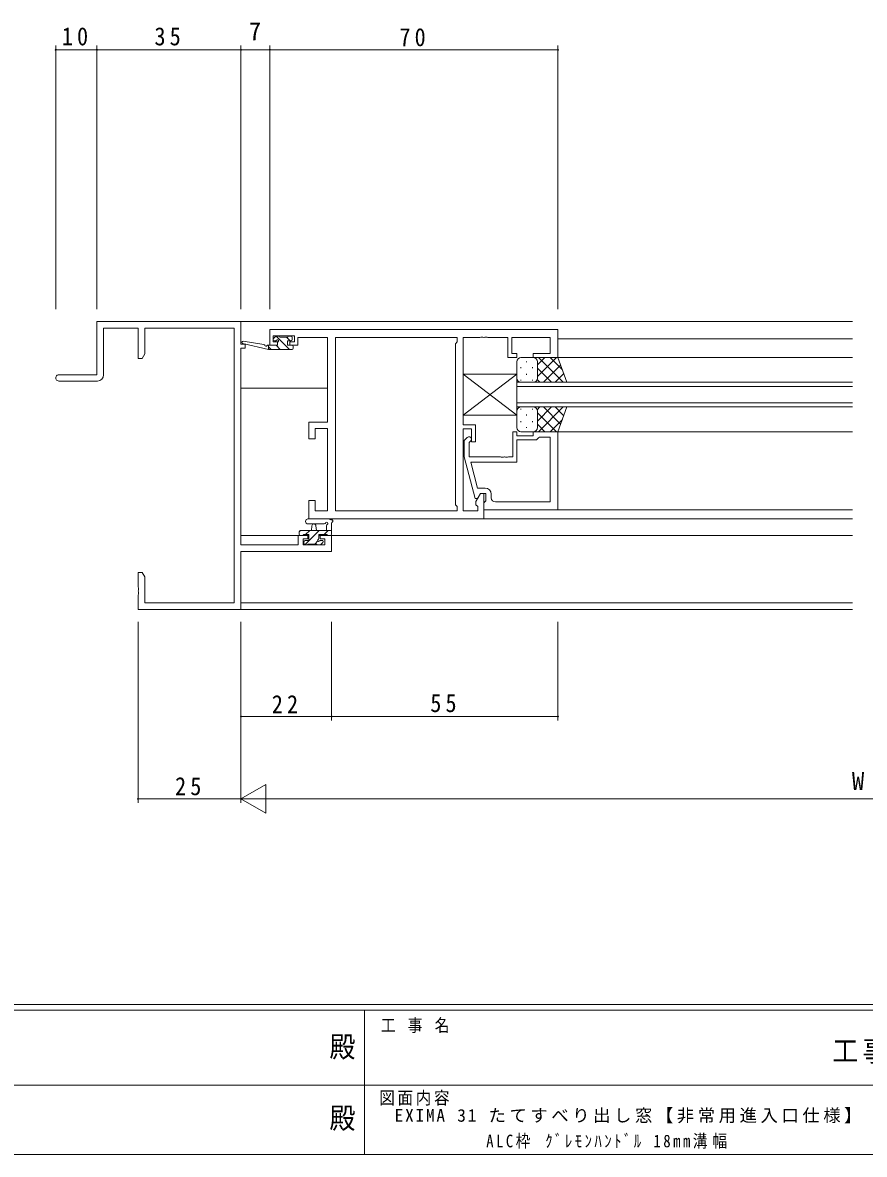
# Model space of a CAD drawing. Units: millimetres on the paper. Extents: x -397 to 397, y -282 to 282.
# Drawn here: x -91.9 to 112.5, y -282.1 to -7.1 of the extents above; entities that cross this region are included whole.
import ezdxf
from ezdxf.enums import TextEntityAlignment as Align

# ---------------------------------------------------------------- set-up
doc = ezdxf.new("R2010")
doc.units = ezdxf.units.MM
for name, color, linetype, lineweight in [('0-1_YKK_ZWAK', 7, 'Continuous', 18), ('0-3_YKK_11', 7, 'Continuous', 18), ('0-4_YKK_12', 2, 'Continuous', 18), ('0-5_YKK_13', 4, 'Continuous', 18), ('0-6_YKK_D', 6, 'Continuous', 18)]:
    doc.layers.add(name, color=color, linetype=linetype, lineweight=lineweight)
doc.layers.add('0-2_USER1', color=7, linetype='Continuous')
doc.styles.add('ＭＳ ゴシック', font='')
doc.styles.get('ＭＳ ゴシック').set_extended_font_data('MS Gothic')

msp = doc.modelspace()

# ---------------------------------------------------------------- linework, layer by layer
at = {"layer": '0-1_YKK_ZWAK'}
for p, q in [((376.092, -245.7), (-393.908, -245.7)), ((338.292, -247.1), (-393.908, -247.1)), ((-8.908, -247.1), (-8.908, -282.1)), ((-136.308, -265.299), (-7.508, -265.299)), ((-7.508, -265.299), (121.292, -265.299)), ((-393.908, -282.1), (338.292, -282.1))]:
    msp.add_line(p, q, dxfattribs=at)
at = {"layer": '0-3_YKK_11'}
for p, q in [((-73.88, -79.7), (-38.88, -79.7)), ((-73.88, -92.7), (-73.88, -79.7)), ((-38.88, -79.7), (-38.88, -85.2)), ((-72.25, -81.33), (-72.25, -92.7)), ((-63.88, -81.33), (-72.25, -81.33)), ((-63.88, -88.7), (-63.88, -81.33)), ((-62.25, -81.33), (-62.25, -87.609)), ((-40.51, -81.33), (-62.25, -81.33)), ((-40.51, -148.07), (-40.51, -81.33)), ((-31.88, -85.5), (-31.88, -81.7)), ((-31.88, -81.7), (38.12, -81.7)), ((38.12, -81.7), (38.12, -88.5)), ((-38.88, -85.2), (-37.88, -85.2)), ((-37.88, -85.2), (-37.88, -86.2)), ((-31.08, -83.2), (-31.08, -84.7)), ((-25.88, -83.2), (-31.08, -83.2)), ((-31.08, -84.7), (-29.98, -84.7)), ((-29.98, -84.7), (-29.98, -85.5)), ((-26.98, -84.7), (-25.88, -84.7)), ((-26.98, -85.5), (-26.98, -84.7)), ((-25.88, -84.7), (-25.88, -83.2)), ((-25.08, -83.63), (-25.08, -84.43)), ((-17.88, -83.63), (-25.08, -83.63)), ((-25.08, -84.43), (-25.08, -85.5)), ((-17.88, -104.2), (-17.88, -83.63)), ((-15.95, -125.77), (-15.95, -83.63)), ((-15.95, -83.63), (13.62, -83.63)), ((-15.95, -125.77), (-15.95, -83.63)), ((13.62, -84.7), (13.19, -85.13)), ((13.19, -85.13), (13.19, -124.27)), ((13.62, -83.63), (13.62, -84.7)), ((15.12, -83.63), (15.12, -104.8)), ((19.162, -83.63), (15.12, -83.63)), ((19.345, -83.51), (19.162, -83.63)), ((19.895, -83.51), (19.345, -83.51)), ((20.078, -83.63), (19.895, -83.51)), ((20.162, -83.63), (20.078, -83.63)), ((20.345, -83.51), (20.162, -83.63)), ((20.895, -83.51), (20.345, -83.51)), ((21.078, -83.63), (20.895, -83.51)), ((25.92, -83.63), (21.078, -83.63)), ((25.92, -88.5), (25.92, -83.63)), ((26.92, -83.63), (26.92, -87.5)), ((36.19, -83.63), (26.92, -83.63)), ((36.19, -87.5), (36.19, -83.63)), ((-62.25, -87.609), (-62.88, -88.7)), ((-38.88, -86.2), (-38.88, -133.97)), ((-37.88, -86.2), (-38.88, -86.2)), ((-29.98, -85.5), (-31.88, -85.5)), ((-25.08, -85.5), (-26.98, -85.5)), ((26.92, -87.5), (28.12, -87.5)), ((28.12, -87.5), (28.12, -88.5)), ((32.12, -87.5), (36.19, -87.5)), ((32.12, -88.5), (32.12, -87.5)), ((-62.88, -88.7), (-63.88, -88.7)), ((28.12, -88.5), (25.92, -88.5)), ((38.12, -88.5), (32.12, -88.5)), ((-83.13, -92.7), (-73.88, -92.7)), ((-73.75, -94.2), (-83.13, -94.2)), ((-22.38, -104.2), (-17.88, -104.2)), ((-22.38, -108.2), (-22.38, -104.2)), ((-20.88, -105.7), (-20.88, -108.2)), ((-17.88, -105.7), (-20.88, -105.7)), ((-17.88, -125.77), (-17.88, -105.7)), ((15.12, -104.8), (18.12, -104.8)), ((15.12, -105.8), (15.12, -125.77)), ((17.12, -105.8), (15.12, -105.8)), ((17.12, -109), (17.12, -105.8)), ((18.12, -104.8), (18.12, -109)), ((27.12, -106.5), (27.12, -112.6)), ((28.12, -106.5), (27.12, -106.5)), ((28.12, -107.5), (28.12, -106.5)), ((32.12, -106.5), (32.12, -107.5)), ((38.12, -106.5), (32.12, -106.5)), ((38.12, -125.5), (38.12, -106.5)), ((-20.88, -108.2), (-22.38, -108.2)), ((16.096, -107.876), (15.32, -108.651)), ((15.32, -108.651), (15.32, -112.597)), ((16.52, -109.149), (16.944, -108.724)), ((16.52, -112.6), (16.52, -109.149)), ((18.12, -109), (17.12, -109)), ((32.12, -107.5), (28.12, -107.5)), ((28.12, -108.5), (32.92, -108.5)), ((28.12, -113.9), (28.12, -108.5)), ((32.92, -108.5), (33.42, -108)), ((33.42, -108), (33.62, -107.8)), ((33.62, -107.8), (36.19, -107.8)), ((36.19, -107.8), (36.19, -123.57)), ((36.19, -107.8), (36.19, -123.57)), ((15.32, -112.597), (18.027, -122.7)), ((24.162, -112.6), (16.52, -112.6)), ((24.345, -112.72), (24.162, -112.6)), ((24.895, -112.72), (24.345, -112.72)), ((25.078, -112.6), (24.895, -112.72)), ((25.162, -112.6), (25.078, -112.6)), ((25.345, -112.72), (25.162, -112.6)), ((25.895, -112.72), (25.345, -112.72)), ((26.078, -112.6), (25.895, -112.72)), ((27.12, -112.6), (26.078, -112.6)), ((16.911, -113.9), (28.12, -113.9)), ((18.599, -120.2), (16.911, -113.9)), ((20.42, -120.2), (18.599, -120.2)), ((-22.38, -123.2), (-20.88, -123.2)), ((-22.38, -127.7), (-22.38, -123.2)), ((-20.88, -123.2), (-20.88, -125.77)), ((18.027, -122.7), (18.627, -122.7)), ((18.19, -123.457), (19.32, -121.5)), ((18.19, -124.27), (18.19, -123.457)), ((18.627, -122.7), (19.32, -121.5)), ((19.32, -121.5), (20.62, -121.5)), ((19.32, -121.5), (20.12, -121.5)), ((20.12, -121.5), (20.12, -127.7)), ((20.42, -123.5), (20.12, -123.8)), ((20.62, -123.3), (20.42, -123.5)), ((20.62, -121.5), (20.62, -123.3)), ((21.92, -122.57), (21.92, -121.7)), ((36.19, -123.57), (22.92, -123.57)), ((-20.88, -125.77), (-17.88, -125.77)), ((13.62, -125.77), (-15.95, -125.77)), ((13.19, -124.27), (13.62, -124.7)), ((13.62, -124.7), (13.62, -125.77)), ((15.12, -125.77), (18.62, -125.77)), ((18.62, -124.7), (18.19, -124.27)), ((18.62, -125.77), (18.62, -124.7)), ((20.12, -123.8), (20.12, -125.5)), ((20.12, -125.5), (38.12, -125.5)), ((20.12, -127.7), (-22.38, -127.7)), ((-24.98, -131.7), (-22.68, -131.7)), ((-24.98, -133.97), (-24.98, -131.7)), ((-22.68, -131.7), (-22.68, -132.5)), ((-19.68, -131.7), (-16.88, -131.7)), ((-19.68, -132.5), (-19.68, -131.7)), ((-16.88, -131.7), (-16.88, -135.6)), ((-38.88, -133.97), (-24.98, -133.97)), ((-23.78, -132.5), (-23.78, -133.97)), ((-22.68, -132.5), (-23.78, -132.5)), ((-23.78, -133.97), (-18.51, -133.97)), ((-18.51, -132.5), (-19.68, -132.5)), ((-18.51, -133.97), (-18.51, -132.5)), ((-38.88, -135.6), (-38.88, -149.7)), ((-16.88, -135.6), (-38.88, -135.6)), ((-63.88, -140.7), (-62.88, -140.7)), ((-63.88, -144.242), (-63.88, -140.7)), ((-62.88, -140.7), (-62.25, -141.791)), ((-62.25, -141.791), (-62.25, -148.07)), ((-63.76, -144.425), (-63.88, -144.242)), ((-63.88, -145.158), (-63.76, -144.975)), ((-63.88, -145.242), (-63.88, -145.158)), ((-63.76, -145.425), (-63.88, -145.242)), ((-63.76, -144.975), (-63.76, -144.425)), ((-63.76, -145.975), (-63.76, -145.425)), ((-63.88, -146.158), (-63.76, -145.975)), ((-63.88, -149.7), (-63.88, -146.158)), ((-62.25, -148.07), (-40.51, -148.07)), ((-38.88, -149.7), (-63.88, -149.7))]:
    msp.add_line(p, q, dxfattribs=at)
for centre, radius, start, end in [((-83.13, -93.45), 0.75, 89.99999, 270.00001), ((-73.75, -92.7), 1.5, 270.00001, 359.99999), ((16.52, -108.3), 0.6, 314.99999, 135.00001), ((20.42, -121.7), 1.5, 0.00001, 89.99999), ((22.92, -122.57), 1, 180.00001, 269.99999)]:
    msp.add_arc(centre, radius, start, end, dxfattribs=at)
at = {"layer": '0-4_YKK_12'}
for p, q in [((-39.18, -79.7), (109.62, -79.7)), ((-38.38, -85.107), (-38.38, -85.2)), ((-15.95, -83.9), (-15.95, -125.47)), ((38.12, -83.9), (109.62, -83.9)), ((37.62, -88.5), (109.62, -88.5)), ((-38.88, -95.9), (-17.88, -95.9)), ((28.119, -94.5), (109.62, -94.5)), ((28.119, -100.5), (28.119, -94.5)), ((109.62, -95.5), (28.119, -95.5)), ((28.119, -99.5), (109.62, -99.5)), ((109.62, -100.5), (28.119, -100.5)), ((38.12, -106.5), (109.62, -106.5)), ((37.82, -125.5), (109.62, -125.5)), ((-15.95, -127.7), (109.62, -127.7)), ((-38.88, -131.7), (-22.38, -131.7)), ((-19.98, -131.7), (109.62, -131.7)), ((-38.88, -148.07), (109.62, -148.07)), ((-39.18, -149.7), (109.62, -149.7))]:
    msp.add_line(p, q, dxfattribs=at)
at = {"layer": '0-5_YKK_13'}
for p, q in [((-32.18, -86.5), (-38.446, -85.093)), ((-33.293, -85.32), (-38.332, -84.504)), ((-30.494, -83.388), (-30.994, -83.888)), ((-30.782, -84.4), (-30.443, -84.4)), ((-27.098, -86.5), (-30.298, -83.3)), ((-29.682, -83.3), (-30.282, -83.3)), ((-29.982, -84.861), (-29.982, -85.5)), ((-27.482, -83.5), (-29.482, -83.5)), ((-26.953, -84.4), (-27.853, -83.5)), ((-27.582, -84.4), (-26.782, -84.4)), ((-27.582, -85.5), (-27.582, -84.4)), ((-26.782, -83.3), (-27.282, -83.3)), ((-26.482, -84.1), (-26.482, -83.6)), ((-32.18, -85.5), (-32.267, -85.486)), ((-32.18, -86.5), (-32.18, -85.5)), ((-29.982, -85.5), (-32.18, -85.5)), ((-31.589, -86.5), (-32.18, -85.908)), ((-26.482, -86.5), (-32.18, -86.5)), ((-29.343, -86.5), (-30.343, -85.5)), ((-26.482, -85.5), (-27.582, -85.5)), ((-26.182, -86.2), (-26.182, -85.8)), ((28.12, -93.5), (28.12, -89.5)), ((29.12, -88.5), (32.12, -88.5)), ((30.483, -89.42), (30.483, -89.62)), ((38.12, -88.5), (32.12, -88.5)), ((33.12, -90.292), (34.912, -88.5)), ((33.12, -93.12), (37.74, -88.5)), ((33.12, -89.5), (33.12, -93.1)), ((33.12, -89.9), (33.12, -93.5)), ((33.388, -88.5), (39.388, -94.5)), ((34.568, -94.5), (38.764, -90.304)), ((36.216, -88.5), (39.177, -91.461)), ((40.263, -94.5), (38.12, -88.5)), ((28.12, -92.499), (15.12, -92.499)), ((15.12, -92.499), (15.12, -102.499)), ((28.12, -92.499), (15.12, -102.499)), ((28.12, -102.499), (15.12, -92.499)), ((28.12, -92.5), (15.12, -92.5)), ((15.12, -92.5), (15.12, -102.5)), ((28.12, -92.5), (15.12, -102.5)), ((28.12, -102.5), (15.12, -92.5)), ((28.12, -92.499), (28.12, -102.499)), ((28.12, -92.5), (28.12, -102.5)), ((29.068, -90.835), (29.068, -91.035)), ((30.483, -92.45), (30.483, -92.65)), ((31.898, -90.835), (31.898, -91.035)), ((33.12, -91.06), (36.56, -94.5)), ((37.397, -94.5), (39.509, -92.388)), ((29.068, -93.865), (29.068, -94.065)), ((32.12, -94.5), (29.12, -94.5)), ((31.898, -93.865), (31.898, -94.065)), ((32.12, -94.5), (40.263, -94.5)), ((33.063, -93.832), (33.731, -94.5)), ((28.12, -101.5), (28.12, -105.5)), ((29.068, -101.135), (29.068, -100.935)), ((32.12, -100.5), (29.12, -100.5)), ((31.898, -101.135), (31.898, -100.935)), ((40.263, -100.5), (32.12, -100.5)), ((33.063, -101.168), (33.731, -100.5)), ((33.12, -103.94), (36.56, -100.5)), ((33.12, -105.1), (33.12, -101.5)), ((33.388, -106.5), (39.388, -100.5)), ((34.568, -100.5), (38.764, -104.696)), ((37.397, -100.5), (39.508, -102.612)), ((40.263, -100.5), (38.12, -106.5)), ((15.12, -102.499), (28.12, -102.499)), ((15.12, -102.5), (28.12, -102.5)), ((29.068, -104.165), (29.068, -103.965)), ((30.483, -102.55), (30.483, -102.35)), ((31.898, -104.165), (31.898, -103.965)), ((33.12, -101.88), (37.74, -106.5)), ((33.12, -105.5), (33.12, -101.9)), ((36.216, -106.5), (39.177, -103.539)), ((29.12, -106.5), (32.12, -106.5)), ((30.483, -105.58), (30.483, -105.38)), ((38.12, -106.5), (32.12, -106.5)), ((33.12, -104.708), (34.912, -106.5)), ((-22.608, -127.7), (-17.446, -127.7)), ((-22.608, -128.9), (-18.647, -128.903)), ((-16.88, -131.4), (-16.88, -128.72)), ((-24.78, -130.86), (-24.42, -130.5)), ((-24.78, -130.8), (-24.78, -131.4)), ((-16.88, -130.5), (-24.48, -130.5)), ((-24.48, -131.7), (-23.88, -131.7)), ((-23.68, -131.5), (-22.38, -131.5)), ((-23.404, -133.973), (-19.93, -130.5)), ((-23.175, -131.5), (-22.175, -130.5)), ((-22.38, -131.5), (-22.38, -132.9)), ((-21.78, -130.5), (-21.678, -129.356)), ((-20.58, -130.5), (-20.682, -129.356)), ((-19.98, -131.5), (-17.98, -131.5)), ((-19.98, -132.439), (-19.98, -131.5)), ((-18.685, -131.5), (-17.685, -130.5)), ((-18.08, -129.32), (-18.08, -130.5)), ((-17.78, -131.7), (-17.18, -131.7)), ((-23.58, -133.2), (-23.58, -133.7)), ((-22.38, -132.9), (-23.28, -132.9)), ((-23.28, -134), (-22.78, -134)), ((-22.58, -133.8), (-20.48, -133.8)), ((-20.985, -133.8), (-20.201, -133.016)), ((-20.28, -134), (-19.68, -134)), ((-19.18, -132.9), (-19.519, -132.9)), ((-19.468, -133.912), (-18.968, -133.412))]:
    msp.add_line(p, q, dxfattribs=at)
for centre, radius, start, end in [((-38.38, -84.8), 0.3, 80.80246, 257.34138), ((-30.782, -84.1), 0.3, 135, 270), ((-30.282, -83.6), 0.3, 90, 135), ((-30.443, -84.1), 0.3, 270, 326.94427), ((-29.982, -84.4), 0.25, 303.05573, 146.94427), ((-29.682, -84.861), 0.3, 123.05573, 180), ((-29.682, -83.5), 0.2, 0, 90), ((-27.282, -83.5), 0.2, 90, 180), ((-26.782, -83.6), 0.3, 0, 90), ((-26.782, -84.1), 0.3, 270, 0), ((-33.341, -85.616), 0.3, 20.80246, 80.80246), ((-32.78, -85.403), 0.3, 200.80246, 320.80246), ((-32.315, -85.782), 0.3, 80.80246, 140.80246), ((-26.482, -85.8), 0.3, 0, 90), ((-26.482, -86.2), 0.3, 270, 0), ((29.12, -89.5), 1, 90, 180), ((32.12, -89.5), 1, 0, 90), ((32.12, -89.5), 1, 0, 90), ((29.12, -93.5), 1, 180, 270), ((32.12, -93.5), 1, 270, 0), ((32.12, -93.5), 1, 270, 0), ((29.12, -101.5), 1, 90, 180), ((32.12, -101.5), 1, 0, 90), ((32.12, -101.5), 1, 0, 90), ((29.12, -105.5), 1, 180, 270), ((32.12, -105.5), 1, 270, 0), ((32.12, -105.5), 1, 270, 0), ((-22.608, -128.3), 0.6, 89.95977, 269.95977), ((-21.18, -129.4), 0.5, 5.09207, 174.90793), ((-18.647, -128.603), 0.3, 269.95977, 340.81024), ((-18.08, -128.8), 0.3, 300, 160.81024), ((-17.78, -129.32), 0.3, 120, 180), ((-17.446, -128), 0.3, 40.52878, 90), ((-16.99, -127.61), 0.3, 220.52878, 280.52878), ((-16.88, -128.2), 0.3, 300, 100.52878), ((-16.58, -128.72), 0.3, 120, 180), ((-24.48, -130.8), 0.3, 90, 180), ((-24.48, -131.4), 0.3, 180, 270), ((-23.88, -131.5), 0.2, 270, 0), ((-17.78, -131.5), 0.2, 180, 270), ((-17.18, -131.4), 0.3, 270, 0), ((-23.28, -133.2), 0.3, 90, 180), ((-23.28, -133.7), 0.3, 180, 270), ((-22.78, -133.8), 0.2, 270, 0), ((-20.28, -133.8), 0.2, 180, 270), ((-19.98, -132.9), 0.25, 123.05573, 326.94427), ((-20.28, -132.439), 0.3, 303.05573, 0), ((-19.519, -133.2), 0.3, 90, 146.94427), ((-19.68, -133.7), 0.3, 270, 315), ((-19.18, -133.2), 0.3, 315, 90)]:
    msp.add_arc(centre, radius, start, end, dxfattribs=at)
at = {"layer": '0-6_YKK_D'}
for p, q in [((-83.88, -76.7), (-83.88, -12.7)), ((-73.88, -13.7), (-83.88, -13.7)), ((-73.88, -76.7), (-73.88, -12.7)), ((-73.88, -76.7), (-73.88, -12.7)), ((-38.88, -13.7), (-73.88, -13.7)), ((-38.88, -76.7), (-38.88, -12.7)), ((-38.88, -76.7), (-38.88, -12.7)), ((-31.88, -13.7), (-38.88, -13.7)), ((-31.88, -76.7), (-31.88, -12.7)), ((-31.88, -76.7), (-31.88, -12.7)), ((38.12, -13.7), (-31.88, -13.7)), ((38.12, -76.7), (38.12, -12.7)), ((-63.88, -152.7), (-63.88, -196.7)), ((-38.88, -152.7), (-38.88, -196.7)), ((-38.88, -152.7), (-38.88, -176.7)), ((-38.88, -152.7), (-38.88, -196.7)), ((-16.88, -152.7), (-16.88, -176.7)), ((-16.88, -152.7), (-16.88, -176.7)), ((38.12, -152.7), (38.12, -176.7)), ((-16.88, -175.7), (-38.88, -175.7)), ((38.12, -175.7), (-16.88, -175.7)), ((-38.88, -195.7), (-32.818, -192.2)), ((-32.818, -199.2), (-32.818, -192.2)), ((-63.88, -195.7), (-38.88, -195.7)), ((-38.88, -195.7), (-26.756, -195.7)), ((-38.88, -195.7), (-32.818, -199.2)), ((254.12, -195.7), (-31.88, -195.7))]:
    msp.add_line(p, q, dxfattribs=at)
for centre, start, end in [((-83.88, -13.7), 0, 180), ((-83.88, -13.7), 180, 0), ((-73.88, -13.7), 0, 180), ((-73.88, -13.7), 0, 180), ((-73.88, -13.7), 180, 0), ((-73.88, -13.7), 180, 0), ((-38.88, -13.7), 0, 180), ((-38.88, -13.7), 0, 180), ((-38.88, -13.7), 180, 0), ((-38.88, -13.7), 180, 0), ((-31.88, -13.7), 0, 180), ((-31.88, -13.7), 0, 180), ((-31.88, -13.7), 180, 0), ((-31.88, -13.7), 180, 0), ((38.12, -13.7), 0, 180), ((38.12, -13.7), 180, 0), ((-38.88, -175.7), 0, 180), ((-38.88, -175.7), 180, 0), ((-16.88, -175.7), 0, 180), ((-16.88, -175.7), 0, 180), ((-16.88, -175.7), 180, 0), ((-16.88, -175.7), 180, 0), ((38.12, -175.7), 0, 180), ((38.12, -175.7), 180, 0), ((-63.88, -195.7), 0, 180), ((-63.88, -195.7), 180, 0)]:
    msp.add_arc(centre, 0.106, start, end, dxfattribs=at)

# ---------------------------------------------------------------- texts
at = {"layer": '0-1_YKK_ZWAK', "style": 'ＭＳ ゴシック', "width": 0.9}
for p in [(-17.39, -260.056), (-17.39, -277.378)]:
    msp.add_text('殿', height=5.132, dxfattribs=at).set_placement(p, align=Align.BOTTOM_LEFT)
at = {"layer": '0-1_YKK_ZWAK', "attachment_point": 7, "style": 'ＭＳ ゴシック'}
for s, insert, char_height in [('\\T1.22;\\W0.85;工\\~事\\~名', (-4.896, -252.633), 3.079), ('\\T1.17;\\W0.9;工事', (104.723, -260.056), 5.132), ('\\T1.17;\\W0.9;図面内容', (-5.291, -270.248), 3.079)]:
    msp.add_mtext(s, dxfattribs=dict(at, insert=insert, char_height=char_height))
at = {"layer": '0-2_USER1', "char_height": 3.079, "attachment_point": 7, "style": 'ＭＳ ゴシック'}
for s, insert in [('\\T1.21;EXIMA\\~31\\~たてすべり出し窓【非常用進入口仕様】', (-1.551, -274.549)), ('\\T1.34;\\W0.85;ALC枠\\~ｸﾞﾚﾓﾝﾊﾝﾄﾞﾙ\\~18mm溝幅', (20.689, -280.725))]:
    msp.add_mtext(s, dxfattribs=dict(at, insert=insert))
at = {"layer": '0-6_YKK_D', "color": 7, "style": 'ＭＳ ゴシック'}
for s, p in [('7', (-36.98, -12.7)), ('W', (109.52, -194.9))]:
    msp.add_text(s, height=4.399, dxfattribs=at).set_placement(p, align=Align.BOTTOM_LEFT)
at = {"layer": '0-6_YKK_D', "color": 7, "char_height": 4.399, "attachment_point": 7, "style": 'ＭＳ ゴシック'}
for s, insert in [('\\T1.37;\\W0.9;10', (-82.4, -12.7)), ('\\T1.37;\\W0.9;35', (-59.9, -12.7)), ('\\T1.37;\\W0.9;70', (-0.4, -12.9)), ('\\T1.37;\\W0.9;55', (7.1, -174.7)), ('\\T1.37;\\W0.9;22', (-31.4, -174.9)), ('\\T1.37;\\W0.9;25', (-54.9, -194.9))]:
    msp.add_mtext(s, dxfattribs=dict(at, insert=insert))

doc.saveas('drawing.dxf')
